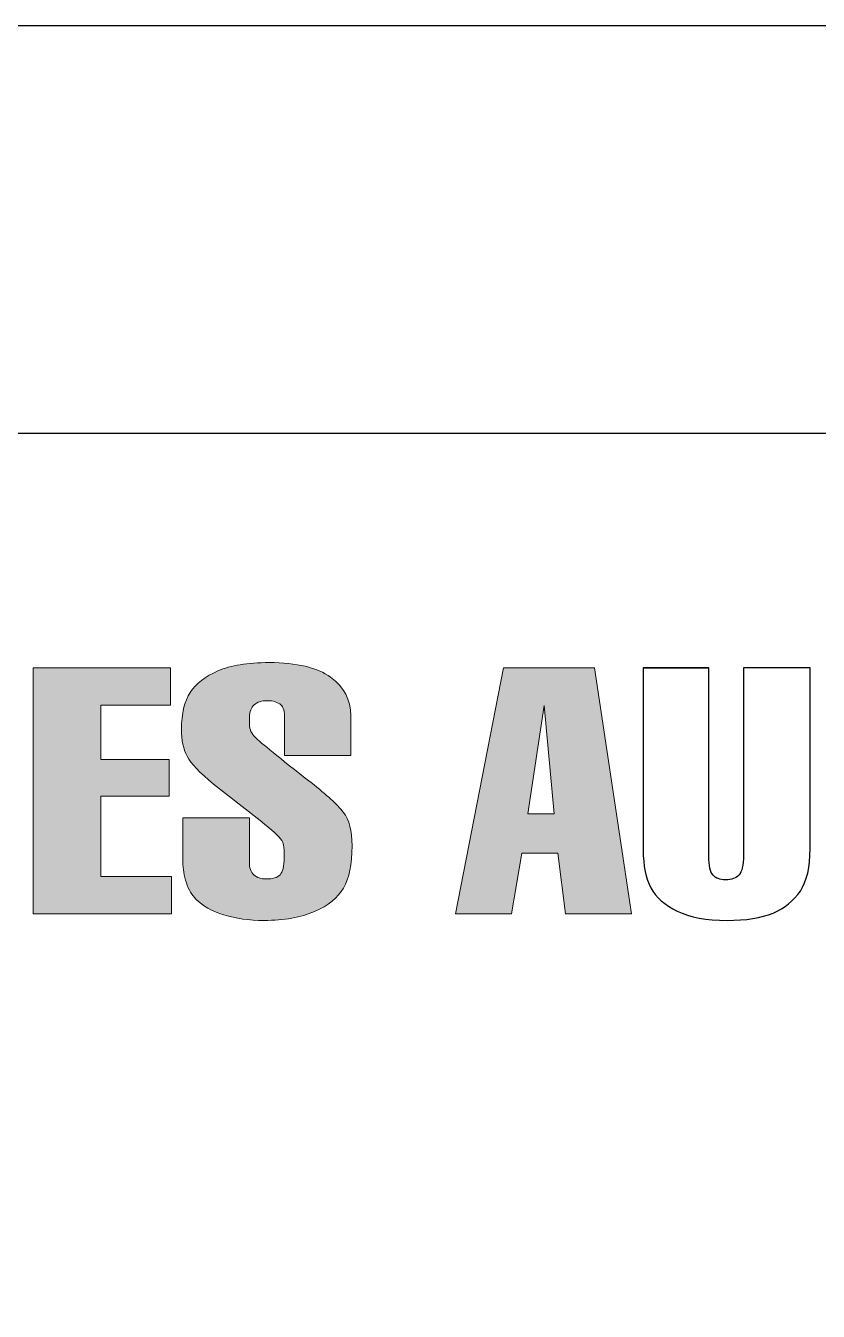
# Model space of a CAD drawing. Header units: millimetres. Extents: x -179594 to 13478, y -20517 to 22627.
# Drawn here: x 9717.6 to 9758.1, y 4382.7 to 4448.3 of the extents above; entities that cross this region are included whole.
import ezdxf

# ---------------------------------------------------------------- set-up
doc = ezdxf.new("R2010")
doc.units = ezdxf.units.MM
doc.header["$MEASUREMENT"] = 0
doc.layers.get('0').update_dxf_attribs({"lineweight": 25})

msp = doc.modelspace()

# ---------------------------------------------------------------- hatches: boundary and pattern name
h = msp.add_hatch(color=256)
edge = h.paths.add_edge_path()
edge.add_spline(control_points=[(9718.012, 4402.964), (9718.012, 4402.964), (9725.074, 4402.964), (9725.074, 4402.964), (9725.074, 4402.964), (9725.074, 4402.964), (9725.074, 4404.859), (9725.074, 4404.859), (9725.074, 4404.859), (9725.074, 4404.859), (9721.458, 4404.859), (9721.458, 4404.859), (9721.458, 4404.859), (9721.458, 4404.859), (9721.458, 4408.967), (9721.458, 4408.967), (9721.458, 4408.967), (9721.458, 4408.967), (9724.954, 4408.967), (9724.954, 4408.967), (9724.954, 4408.967), (9724.954, 4408.967), (9724.954, 4410.844), (9724.954, 4410.844), (9724.954, 4410.844), (9724.954, 4410.844), (9721.458, 4410.844), (9721.458, 4410.844), (9721.458, 4410.844), (9721.458, 4410.844), (9721.458, 4413.618), (9721.458, 4413.618), (9721.458, 4413.618), (9721.458, 4413.618), (9725.024, 4413.618), (9725.024, 4413.618), (9725.024, 4413.618), (9725.024, 4413.618), (9725.024, 4415.521), (9725.024, 4415.521), (9725.024, 4415.521), (9725.024, 4415.521), (9718.012, 4415.521), (9718.012, 4415.521), (9718.012, 4415.521), (9718.012, 4415.521), (9718.012, 4402.964), (9718.012, 4402.964)], knot_values=[0, 0, 0, 0, 0.083333, 0.083333, 0.083333, 0.083333, 0.166667, 0.166667, 0.166667, 0.166667, 0.25, 0.25, 0.25, 0.25, 0.333333, 0.333333, 0.333333, 0.333333, 0.416667, 0.416667, 0.416667, 0.416667, 0.5, 0.5, 0.5, 0.5, 0.583333, 0.583333, 0.583333, 0.583333, 0.666667, 0.666667, 0.666667, 0.666667, 0.75, 0.75, 0.75, 0.75, 0.833333, 0.833333, 0.833333, 0.833333, 0.916667, 0.916667, 0.916667, 0.916667, 1, 1, 1, 1], degree=3, periodic=0)
h = msp.add_hatch(color=256)
edge = h.paths.add_edge_path()
edge.add_spline(control_points=[(9734.227, 4411.051), (9734.227, 4411.051), (9730.85, 4411.051), (9730.85, 4411.051), (9730.85, 4411.051), (9730.85, 4411.051), (9730.85, 4412.946), (9730.85, 4412.946), (9730.85, 4412.946), (9730.85, 4412.946), (9730.85, 4412.946), (9730.85, 4412.946), (9730.85, 4412.946), (9730.85, 4413.29), (9730.787, 4413.517), (9730.661, 4413.626), (9730.661, 4413.626), (9730.502, 4413.77), (9730.266, 4413.842), (9729.954, 4413.842), (9729.954, 4413.842), (9729.668, 4413.842), (9729.448, 4413.771), (9729.292, 4413.631), (9729.292, 4413.631), (9729.136, 4413.49), (9729.058, 4413.285), (9729.058, 4413.015), (9729.058, 4413.015), (9729.058, 4413.015), (9729.058, 4412.61), (9729.058, 4412.61), (9729.058, 4412.61), (9729.058, 4412.375), (9729.154, 4412.162), (9729.347, 4411.973), (9729.347, 4411.973), (9729.612, 4411.708), (9730.565, 4410.936), (9732.205, 4409.656), (9732.205, 4409.656), (9733.002, 4409.036), (9733.55, 4408.533), (9733.848, 4408.149), (9733.848, 4408.149), (9734.147, 4407.764), (9734.296, 4407.193), (9734.296, 4406.435), (9734.296, 4406.435), (9734.296, 4405.487), (9734.152, 4404.767), (9733.863, 4404.273), (9733.863, 4404.273), (9733.574, 4403.779), (9733.08, 4403.38), (9732.379, 4403.076), (9732.379, 4403.076), (9731.679, 4402.772), (9730.821, 4402.619), (9729.805, 4402.619), (9729.805, 4402.619), (9729.041, 4402.619), (9728.356, 4402.714), (9727.748, 4402.903), (9727.748, 4402.903), (9727.14, 4403.093), (9726.664, 4403.36), (9726.319, 4403.704), (9726.319, 4403.704), (9726.113, 4403.905), (9725.95, 4404.185), (9725.831, 4404.544), (9725.831, 4404.544), (9725.711, 4404.903), (9725.652, 4405.255), (9725.652, 4405.599), (9725.652, 4405.599), (9725.652, 4405.599), (9725.652, 4407.864), (9725.652, 4407.864), (9725.652, 4407.864), (9725.652, 4407.864), (9729.048, 4407.864), (9729.048, 4407.864), (9729.048, 4407.864), (9729.048, 4407.864), (9729.048, 4405.599), (9729.048, 4405.599), (9729.048, 4405.599), (9729.048, 4405.306), (9729.124, 4405.09), (9729.277, 4404.949), (9729.277, 4404.949), (9729.429, 4404.808), (9729.645, 4404.738), (9729.924, 4404.738), (9729.924, 4404.738), (9730.249, 4404.738), (9730.48, 4404.808), (9730.616, 4404.949), (9730.616, 4404.949), (9730.752, 4405.09), (9730.821, 4405.387), (9730.821, 4405.84), (9730.821, 4405.84), (9730.821, 4405.84), (9730.821, 4406.211), (9730.821, 4406.211), (9730.821, 4406.211), (9730.821, 4406.4), (9730.781, 4406.564), (9730.701, 4406.702), (9730.701, 4406.702), (9730.581, 4406.897), (9730.216, 4407.236), (9729.605, 4407.718), (9729.605, 4407.718), (9729.605, 4407.718), (9727.215, 4409.587), (9727.215, 4409.587), (9727.215, 4409.587), (9726.505, 4410.167), (9726.055, 4410.639), (9725.866, 4411.004), (9725.866, 4411.004), (9725.676, 4411.368), (9725.582, 4411.826), (9725.582, 4412.377), (9725.582, 4412.377), (9725.582, 4413.181), (9725.729, 4413.81), (9726.025, 4414.264), (9726.025, 4414.264), (9726.32, 4414.717), (9726.793, 4415.085), (9727.444, 4415.366), (9727.444, 4415.366), (9728.095, 4415.647), (9728.965, 4415.788), (9730.054, 4415.788), (9730.054, 4415.788), (9731.468, 4415.788), (9732.517, 4415.538), (9733.201, 4415.039), (9733.201, 4415.039), (9733.885, 4414.539), (9734.227, 4413.89), (9734.227, 4413.092), (9734.227, 4413.092), (9734.227, 4413.092), (9734.227, 4411.051), (9734.227, 4411.051)], knot_values=[0, 0, 0, 0, 0.026316, 0.026316, 0.026316, 0.026316, 0.052632, 0.052632, 0.052632, 0.052632, 0.078947, 0.078947, 0.078947, 0.078947, 0.105263, 0.105263, 0.105263, 0.105263, 0.131579, 0.131579, 0.131579, 0.131579, 0.157895, 0.157895, 0.157895, 0.157895, 0.184211, 0.184211, 0.184211, 0.184211, 0.210526, 0.210526, 0.210526, 0.210526, 0.236842, 0.236842, 0.236842, 0.236842, 0.263158, 0.263158, 0.263158, 0.263158, 0.289474, 0.289474, 0.289474, 0.289474, 0.315789, 0.315789, 0.315789, 0.315789, 0.342105, 0.342105, 0.342105, 0.342105, 0.368421, 0.368421, 0.368421, 0.368421, 0.394737, 0.394737, 0.394737, 0.394737, 0.421053, 0.421053, 0.421053, 0.421053, 0.447368, 0.447368, 0.447368, 0.447368, 0.473684, 0.473684, 0.473684, 0.473684, 0.5, 0.5, 0.5, 0.5, 0.526316, 0.526316, 0.526316, 0.526316, 0.552632, 0.552632, 0.552632, 0.552632, 0.578947, 0.578947, 0.578947, 0.578947, 0.605263, 0.605263, 0.605263, 0.605263, 0.631579, 0.631579, 0.631579, 0.631579, 0.657895, 0.657895, 0.657895, 0.657895, 0.684211, 0.684211, 0.684211, 0.684211, 0.710526, 0.710526, 0.710526, 0.710526, 0.736842, 0.736842, 0.736842, 0.736842, 0.763158, 0.763158, 0.763158, 0.763158, 0.789474, 0.789474, 0.789474, 0.789474, 0.815789, 0.815789, 0.815789, 0.815789, 0.842105, 0.842105, 0.842105, 0.842105, 0.868421, 0.868421, 0.868421, 0.868421, 0.894737, 0.894737, 0.894737, 0.894737, 0.921053, 0.921053, 0.921053, 0.921053, 0.947368, 0.947368, 0.947368, 0.947368, 0.973684, 0.973684, 0.973684, 0.973684, 1, 1, 1, 1], degree=3, periodic=0)
h = msp.add_hatch(color=256)
edge = h.paths.add_edge_path()
edge.add_spline(control_points=[(9742.434, 4402.964), (9742.434, 4402.964), (9739.575, 4402.964), (9739.575, 4402.964), (9739.575, 4402.964), (9739.575, 4402.964), (9742.035, 4415.521), (9742.035, 4415.521), (9742.035, 4415.521), (9742.035, 4415.521), (9746.686, 4415.521), (9746.686, 4415.521), (9746.686, 4415.521), (9746.686, 4415.521), (9748.569, 4402.964), (9748.569, 4402.964), (9748.569, 4402.964), (9748.569, 4402.964), (9745.192, 4402.964), (9745.192, 4402.964), (9745.192, 4402.964), (9745.192, 4402.964), (9744.814, 4406.047), (9744.814, 4406.047), (9744.814, 4406.047), (9744.814, 4406.047), (9742.971, 4406.047), (9742.971, 4406.047), (9742.971, 4406.047), (9742.971, 4406.047), (9742.434, 4402.964), (9742.434, 4402.964)], knot_values=[0, 0, 0, 0, 0.125, 0.125, 0.125, 0.125, 0.25, 0.25, 0.25, 0.25, 0.375, 0.375, 0.375, 0.375, 0.5, 0.5, 0.5, 0.5, 0.625, 0.625, 0.625, 0.625, 0.75, 0.75, 0.75, 0.75, 0.875, 0.875, 0.875, 0.875, 1, 1, 1, 1], degree=3, periodic=0)
edge = h.paths.add_edge_path(flags=16)
edge.add_spline(control_points=[(9744.625, 4408.071), (9744.625, 4408.071), (9744.107, 4413.6), (9744.107, 4413.6), (9744.107, 4413.6), (9744.107, 4413.6), (9743.28, 4408.071), (9743.28, 4408.071), (9743.28, 4408.071), (9743.28, 4408.071), (9744.625, 4408.071), (9744.625, 4408.071)], knot_values=[0, 0, 0, 0, 0.333333, 0.333333, 0.333333, 0.333333, 0.666667, 0.666667, 0.666667, 0.666667, 1, 1, 1, 1], degree=3, periodic=0)
h = msp.add_hatch(color=256)
edge = h.paths.add_edge_path()
edge.add_spline(control_points=[(9752.523, 4415.521), (9752.523, 4415.521), (9752.523, 4405.901), (9752.523, 4405.901), (9752.523, 4405.901), (9752.523, 4405.901), (9752.523, 4405.901), (9752.523, 4405.901), (9752.523, 4405.901), (9752.523, 4405.407), (9752.592, 4405.082), (9752.732, 4404.927), (9752.732, 4404.927), (9752.871, 4404.772), (9753.087, 4404.695), (9753.379, 4404.695), (9753.379, 4404.695), (9753.685, 4404.695), (9753.912, 4404.777), (9754.061, 4404.94), (9754.061, 4404.94), (9754.211, 4405.104), (9754.286, 4405.438), (9754.286, 4405.944), (9754.286, 4405.944), (9754.286, 4405.944), (9754.286, 4415.521), (9754.286, 4415.521), (9754.286, 4415.521), (9754.286, 4415.521), (9757.692, 4415.521), (9757.692, 4415.521), (9757.692, 4415.521), (9757.692, 4415.521), (9757.692, 4406.288), (9757.692, 4406.288), (9757.692, 4406.288), (9757.692, 4405.341), (9757.526, 4404.619), (9757.194, 4404.122), (9757.194, 4404.122), (9756.862, 4403.625), (9756.397, 4403.251), (9755.8, 4402.998), (9755.8, 4402.998), (9755.202, 4402.746), (9754.418, 4402.619), (9753.449, 4402.619), (9753.449, 4402.619), (9752.393, 4402.619), (9751.545, 4402.777), (9750.904, 4403.093), (9750.904, 4403.093), (9750.263, 4403.409), (9749.814, 4403.805), (9749.555, 4404.282), (9749.555, 4404.282), (9749.296, 4404.764), (9749.166, 4405.407), (9749.166, 4406.211), (9749.166, 4406.211), (9749.166, 4406.211), (9749.166, 4415.521), (9749.166, 4415.521), (9749.166, 4415.521), (9749.166, 4415.521), (9752.523, 4415.521), (9752.523, 4415.521)], knot_values=[0, 0, 0, 0, 0.058824, 0.058824, 0.058824, 0.058824, 0.117647, 0.117647, 0.117647, 0.117647, 0.176471, 0.176471, 0.176471, 0.176471, 0.235294, 0.235294, 0.235294, 0.235294, 0.294118, 0.294118, 0.294118, 0.294118, 0.352941, 0.352941, 0.352941, 0.352941, 0.411765, 0.411765, 0.411765, 0.411765, 0.470588, 0.470588, 0.470588, 0.470588, 0.529412, 0.529412, 0.529412, 0.529412, 0.588235, 0.588235, 0.588235, 0.588235, 0.647059, 0.647059, 0.647059, 0.647059, 0.705882, 0.705882, 0.705882, 0.705882, 0.764706, 0.764706, 0.764706, 0.764706, 0.823529, 0.823529, 0.823529, 0.823529, 0.882353, 0.882353, 0.882353, 0.882353, 0.941176, 0.941176, 0.941176, 0.941176, 1, 1, 1, 1], degree=3, periodic=0)
edge = h.paths.add_edge_path(flags=16)
edge.add_spline(control_points=[(9752.523, 4415.521), (9752.523, 4415.521), (9752.523, 4405.901), (9752.523, 4405.901), (9752.523, 4405.901), (9752.523, 4405.901), (9752.523, 4405.901), (9752.523, 4405.901), (9752.523, 4405.901), (9752.523, 4405.407), (9752.592, 4405.082), (9752.732, 4404.927), (9752.732, 4404.927), (9752.871, 4404.772), (9753.087, 4404.695), (9753.379, 4404.695), (9753.379, 4404.695), (9753.685, 4404.695), (9753.912, 4404.777), (9754.061, 4404.94), (9754.061, 4404.94), (9754.211, 4405.104), (9754.286, 4405.438), (9754.286, 4405.944), (9754.286, 4405.944), (9754.286, 4405.944), (9754.286, 4415.521), (9754.286, 4415.521), (9754.286, 4415.521), (9754.286, 4415.521), (9757.692, 4415.521), (9757.692, 4415.521), (9757.692, 4415.521), (9757.692, 4415.521), (9757.692, 4406.288), (9757.692, 4406.288), (9757.692, 4406.288), (9757.692, 4405.341), (9757.526, 4404.619), (9757.194, 4404.122), (9757.194, 4404.122), (9756.862, 4403.625), (9756.397, 4403.251), (9755.8, 4402.998), (9755.8, 4402.998), (9755.202, 4402.746), (9754.418, 4402.619), (9753.449, 4402.619), (9753.449, 4402.619), (9752.393, 4402.619), (9751.545, 4402.777), (9750.904, 4403.093), (9750.904, 4403.093), (9750.263, 4403.409), (9749.814, 4403.805), (9749.555, 4404.282), (9749.555, 4404.282), (9749.296, 4404.764), (9749.166, 4405.407), (9749.166, 4406.211), (9749.166, 4406.211), (9749.166, 4406.211), (9749.166, 4415.521), (9749.166, 4415.521)], knot_values=[0, 0, 0, 0, 0.0625, 0.0625, 0.0625, 0.0625, 0.125, 0.125, 0.125, 0.125, 0.1875, 0.1875, 0.1875, 0.1875, 0.25, 0.25, 0.25, 0.25, 0.3125, 0.3125, 0.3125, 0.3125, 0.375, 0.375, 0.375, 0.375, 0.4375, 0.4375, 0.4375, 0.4375, 0.5, 0.5, 0.5, 0.5, 0.5625, 0.5625, 0.5625, 0.5625, 0.625, 0.625, 0.625, 0.625, 0.6875, 0.6875, 0.6875, 0.6875, 0.75, 0.75, 0.75, 0.75, 0.8125, 0.8125, 0.8125, 0.8125, 0.875, 0.875, 0.875, 0.875, 0.9375, 0.9375, 0.9375, 0.9375, 1, 1, 1, 1], degree=3, periodic=0)

# ---------------------------------------------------------------- linework, layer by layer
msp.add_lwpolyline([(9500.963, 4228.319), (10250.963, 4228.319), (10250.963, 4448.319), (9500.963, 4448.319), (9500.963, 4228.319)], close=True)
at = {"color": 0}
msp.add_open_spline([(9948.504, 4448.319), (9948.504, 4448.319), (9941.59, 4427.49), (9898.745, 4427.49), (9898.745, 4427.49), (9898.745, 4427.49), (9691.973, 4427.49), (9691.973, 4427.49)], degree=3, knots=[0.1428571, 0.1428571, 0.1428571, 0.1428571, 0.2857143, 0.2857143, 0.2857143, 0.2857143, 0.4285714, 0.4285714, 0.4285714, 0.4285714], dxfattribs=at)
at = {"lineweight": 5}
for points, knots in [([(9718.012, 4402.964), (9718.012, 4402.964), (9725.074, 4402.964), (9725.074, 4402.964), (9725.074, 4402.964), (9725.074, 4402.964), (9725.074, 4404.859), (9725.074, 4404.859), (9725.074, 4404.859), (9725.074, 4404.859), (9721.458, 4404.859), (9721.458, 4404.859), (9721.458, 4404.859), (9721.458, 4404.859), (9721.458, 4408.967), (9721.458, 4408.967), (9721.458, 4408.967), (9721.458, 4408.967), (9724.954, 4408.967), (9724.954, 4408.967), (9724.954, 4408.967), (9724.954, 4408.967), (9724.954, 4410.844), (9724.954, 4410.844), (9724.954, 4410.844), (9724.954, 4410.844), (9721.458, 4410.844), (9721.458, 4410.844), (9721.458, 4410.844), (9721.458, 4410.844), (9721.458, 4413.618), (9721.458, 4413.618), (9721.458, 4413.618), (9721.458, 4413.618), (9725.024, 4413.618), (9725.024, 4413.618), (9725.024, 4413.618), (9725.024, 4413.618), (9725.024, 4415.521), (9725.024, 4415.521), (9725.024, 4415.521), (9725.024, 4415.521), (9718.012, 4415.521), (9718.012, 4415.521), (9718.012, 4415.521), (9718.012, 4415.521), (9718.012, 4402.964), (9718.012, 4402.964)], [0, 0, 0, 0, 0.083333, 0.083333, 0.083333, 0.083333, 0.166667, 0.166667, 0.166667, 0.166667, 0.25, 0.25, 0.25, 0.25, 0.333333, 0.333333, 0.333333, 0.333333, 0.416667, 0.416667, 0.416667, 0.416667, 0.5, 0.5, 0.5, 0.5, 0.583333, 0.583333, 0.583333, 0.583333, 0.666667, 0.666667, 0.666667, 0.666667, 0.75, 0.75, 0.75, 0.75, 0.833333, 0.833333, 0.833333, 0.833333, 0.916667, 0.916667, 0.916667, 0.916667, 1, 1, 1, 1]), ([(9734.227, 4411.051), (9734.227, 4411.051), (9730.85, 4411.051), (9730.85, 4411.051), (9730.85, 4411.051), (9730.85, 4411.051), (9730.85, 4412.946), (9730.85, 4412.946), (9730.85, 4412.946), (9730.85, 4412.946), (9730.85, 4412.946), (9730.85, 4412.946), (9730.85, 4412.946), (9730.85, 4413.29), (9730.787, 4413.517), (9730.661, 4413.626), (9730.661, 4413.626), (9730.502, 4413.77), (9730.266, 4413.842), (9729.954, 4413.842), (9729.954, 4413.842), (9729.668, 4413.842), (9729.448, 4413.771), (9729.292, 4413.631), (9729.292, 4413.631), (9729.136, 4413.49), (9729.058, 4413.285), (9729.058, 4413.015), (9729.058, 4413.015), (9729.058, 4413.015), (9729.058, 4412.61), (9729.058, 4412.61), (9729.058, 4412.61), (9729.058, 4412.375), (9729.154, 4412.162), (9729.347, 4411.973), (9729.347, 4411.973), (9729.612, 4411.708), (9730.565, 4410.936), (9732.205, 4409.656), (9732.205, 4409.656), (9733.002, 4409.036), (9733.55, 4408.533), (9733.848, 4408.149), (9733.848, 4408.149), (9734.147, 4407.764), (9734.296, 4407.193), (9734.296, 4406.435), (9734.296, 4406.435), (9734.296, 4405.487), (9734.152, 4404.767), (9733.863, 4404.273), (9733.863, 4404.273), (9733.574, 4403.779), (9733.08, 4403.38), (9732.379, 4403.076), (9732.379, 4403.076), (9731.679, 4402.772), (9730.821, 4402.619), (9729.805, 4402.619), (9729.805, 4402.619), (9729.041, 4402.619), (9728.356, 4402.714), (9727.748, 4402.903), (9727.748, 4402.903), (9727.14, 4403.093), (9726.664, 4403.36), (9726.319, 4403.704), (9726.319, 4403.704), (9726.113, 4403.905), (9725.95, 4404.185), (9725.831, 4404.544), (9725.831, 4404.544), (9725.711, 4404.903), (9725.652, 4405.255), (9725.652, 4405.599), (9725.652, 4405.599), (9725.652, 4405.599), (9725.652, 4407.864), (9725.652, 4407.864), (9725.652, 4407.864), (9725.652, 4407.864), (9729.048, 4407.864), (9729.048, 4407.864), (9729.048, 4407.864), (9729.048, 4407.864), (9729.048, 4405.599), (9729.048, 4405.599), (9729.048, 4405.599), (9729.048, 4405.306), (9729.124, 4405.09), (9729.277, 4404.949), (9729.277, 4404.949), (9729.429, 4404.808), (9729.645, 4404.738), (9729.924, 4404.738), (9729.924, 4404.738), (9730.249, 4404.738), (9730.48, 4404.808), (9730.616, 4404.949), (9730.616, 4404.949), (9730.752, 4405.09), (9730.821, 4405.387), (9730.821, 4405.84), (9730.821, 4405.84), (9730.821, 4405.84), (9730.821, 4406.211), (9730.821, 4406.211), (9730.821, 4406.211), (9730.821, 4406.4), (9730.781, 4406.564), (9730.701, 4406.702), (9730.701, 4406.702), (9730.581, 4406.897), (9730.216, 4407.236), (9729.605, 4407.718), (9729.605, 4407.718), (9729.605, 4407.718), (9727.215, 4409.587), (9727.215, 4409.587), (9727.215, 4409.587), (9726.505, 4410.167), (9726.055, 4410.639), (9725.866, 4411.004), (9725.866, 4411.004), (9725.676, 4411.368), (9725.582, 4411.826), (9725.582, 4412.377), (9725.582, 4412.377), (9725.582, 4413.181), (9725.729, 4413.81), (9726.025, 4414.264), (9726.025, 4414.264), (9726.32, 4414.717), (9726.793, 4415.085), (9727.444, 4415.366), (9727.444, 4415.366), (9728.095, 4415.647), (9728.965, 4415.788), (9730.054, 4415.788), (9730.054, 4415.788), (9731.468, 4415.788), (9732.517, 4415.538), (9733.201, 4415.039), (9733.201, 4415.039), (9733.885, 4414.539), (9734.227, 4413.89), (9734.227, 4413.092), (9734.227, 4413.092), (9734.227, 4413.092), (9734.227, 4411.051), (9734.227, 4411.051)], [0, 0, 0, 0, 0.026316, 0.026316, 0.026316, 0.026316, 0.052632, 0.052632, 0.052632, 0.052632, 0.078947, 0.078947, 0.078947, 0.078947, 0.105263, 0.105263, 0.105263, 0.105263, 0.131579, 0.131579, 0.131579, 0.131579, 0.157895, 0.157895, 0.157895, 0.157895, 0.184211, 0.184211, 0.184211, 0.184211, 0.210526, 0.210526, 0.210526, 0.210526, 0.236842, 0.236842, 0.236842, 0.236842, 0.263158, 0.263158, 0.263158, 0.263158, 0.289474, 0.289474, 0.289474, 0.289474, 0.315789, 0.315789, 0.315789, 0.315789, 0.342105, 0.342105, 0.342105, 0.342105, 0.368421, 0.368421, 0.368421, 0.368421, 0.394737, 0.394737, 0.394737, 0.394737, 0.421053, 0.421053, 0.421053, 0.421053, 0.447368, 0.447368, 0.447368, 0.447368, 0.473684, 0.473684, 0.473684, 0.473684, 0.5, 0.5, 0.5, 0.5, 0.526316, 0.526316, 0.526316, 0.526316, 0.552632, 0.552632, 0.552632, 0.552632, 0.578947, 0.578947, 0.578947, 0.578947, 0.605263, 0.605263, 0.605263, 0.605263, 0.631579, 0.631579, 0.631579, 0.631579, 0.657895, 0.657895, 0.657895, 0.657895, 0.684211, 0.684211, 0.684211, 0.684211, 0.710526, 0.710526, 0.710526, 0.710526, 0.736842, 0.736842, 0.736842, 0.736842, 0.763158, 0.763158, 0.763158, 0.763158, 0.789474, 0.789474, 0.789474, 0.789474, 0.815789, 0.815789, 0.815789, 0.815789, 0.842105, 0.842105, 0.842105, 0.842105, 0.868421, 0.868421, 0.868421, 0.868421, 0.894737, 0.894737, 0.894737, 0.894737, 0.921053, 0.921053, 0.921053, 0.921053, 0.947368, 0.947368, 0.947368, 0.947368, 0.973684, 0.973684, 0.973684, 0.973684, 1, 1, 1, 1]), ([(9742.434, 4402.964), (9742.434, 4402.964), (9739.575, 4402.964), (9739.575, 4402.964), (9739.575, 4402.964), (9739.575, 4402.964), (9742.035, 4415.521), (9742.035, 4415.521), (9742.035, 4415.521), (9742.035, 4415.521), (9746.686, 4415.521), (9746.686, 4415.521), (9746.686, 4415.521), (9746.686, 4415.521), (9748.569, 4402.964), (9748.569, 4402.964), (9748.569, 4402.964), (9748.569, 4402.964), (9745.192, 4402.964), (9745.192, 4402.964), (9745.192, 4402.964), (9745.192, 4402.964), (9744.814, 4406.047), (9744.814, 4406.047), (9744.814, 4406.047), (9744.814, 4406.047), (9742.971, 4406.047), (9742.971, 4406.047), (9742.971, 4406.047), (9742.971, 4406.047), (9742.434, 4402.964), (9742.434, 4402.964)], [0, 0, 0, 0, 0.125, 0.125, 0.125, 0.125, 0.25, 0.25, 0.25, 0.25, 0.375, 0.375, 0.375, 0.375, 0.5, 0.5, 0.5, 0.5, 0.625, 0.625, 0.625, 0.625, 0.75, 0.75, 0.75, 0.75, 0.875, 0.875, 0.875, 0.875, 1, 1, 1, 1]), ([(9752.523, 4415.521), (9752.523, 4415.521), (9752.523, 4405.901), (9752.523, 4405.901), (9752.523, 4405.901), (9752.523, 4405.901), (9752.523, 4405.901), (9752.523, 4405.901), (9752.523, 4405.901), (9752.523, 4405.407), (9752.592, 4405.082), (9752.732, 4404.927), (9752.732, 4404.927), (9752.871, 4404.772), (9753.087, 4404.695), (9753.379, 4404.695), (9753.379, 4404.695), (9753.685, 4404.695), (9753.912, 4404.777), (9754.061, 4404.94), (9754.061, 4404.94), (9754.211, 4405.104), (9754.286, 4405.438), (9754.286, 4405.944), (9754.286, 4405.944), (9754.286, 4405.944), (9754.286, 4415.521), (9754.286, 4415.521), (9754.286, 4415.521), (9754.286, 4415.521), (9757.692, 4415.521), (9757.692, 4415.521), (9757.692, 4415.521), (9757.692, 4415.521), (9757.692, 4406.288), (9757.692, 4406.288), (9757.692, 4406.288), (9757.692, 4405.341), (9757.526, 4404.619), (9757.194, 4404.122), (9757.194, 4404.122), (9756.862, 4403.625), (9756.397, 4403.251), (9755.8, 4402.998), (9755.8, 4402.998), (9755.202, 4402.746), (9754.418, 4402.619), (9753.449, 4402.619), (9753.449, 4402.619), (9752.393, 4402.619), (9751.545, 4402.777), (9750.904, 4403.093), (9750.904, 4403.093), (9750.263, 4403.409), (9749.814, 4403.805), (9749.555, 4404.282), (9749.555, 4404.282), (9749.296, 4404.764), (9749.166, 4405.407), (9749.166, 4406.211), (9749.166, 4406.211), (9749.166, 4406.211), (9749.166, 4415.521), (9749.166, 4415.521)], [0, 0, 0, 0, 0.0625, 0.0625, 0.0625, 0.0625, 0.125, 0.125, 0.125, 0.125, 0.1875, 0.1875, 0.1875, 0.1875, 0.25, 0.25, 0.25, 0.25, 0.3125, 0.3125, 0.3125, 0.3125, 0.375, 0.375, 0.375, 0.375, 0.4375, 0.4375, 0.4375, 0.4375, 0.5, 0.5, 0.5, 0.5, 0.5625, 0.5625, 0.5625, 0.5625, 0.625, 0.625, 0.625, 0.625, 0.6875, 0.6875, 0.6875, 0.6875, 0.75, 0.75, 0.75, 0.75, 0.8125, 0.8125, 0.8125, 0.8125, 0.875, 0.875, 0.875, 0.875, 0.9375, 0.9375, 0.9375, 0.9375, 1, 1, 1, 1]), ([(9744.625, 4408.071), (9744.625, 4408.071), (9744.107, 4413.6), (9744.107, 4413.6), (9744.107, 4413.6), (9744.107, 4413.6), (9743.28, 4408.071), (9743.28, 4408.071), (9743.28, 4408.071), (9743.28, 4408.071), (9744.625, 4408.071), (9744.625, 4408.071)], [0, 0, 0, 0, 0.333333, 0.333333, 0.333333, 0.333333, 0.666667, 0.666667, 0.666667, 0.666667, 1, 1, 1, 1])]:
    msp.add_open_spline(points, degree=3, knots=knots, dxfattribs=at)
for points in [[(9749.166, 4415.521), (9749.166, 4415.521), (9752.523, 4415.521), (9752.523, 4415.521)], [(9734.227, 4411.051), (9734.227, 4411.051), (9730.85, 4411.051), (9730.85, 4411.051)]]:
    msp.add_open_spline(points, degree=3, dxfattribs=at)
msp.add_open_spline([(9752.523, 4415.521), (9752.523, 4415.521), (9752.523, 4405.901), (9752.523, 4405.901), (9752.523, 4405.901), (9752.523, 4405.901), (9752.523, 4405.901), (9752.523, 4405.901), (9752.523, 4405.901), (9752.523, 4405.407), (9752.592, 4405.082), (9752.732, 4404.927), (9752.732, 4404.927), (9752.871, 4404.772), (9753.087, 4404.695), (9753.379, 4404.695), (9753.379, 4404.695), (9753.685, 4404.695), (9753.912, 4404.777), (9754.061, 4404.94), (9754.061, 4404.94), (9754.211, 4405.104), (9754.286, 4405.438), (9754.286, 4405.944), (9754.286, 4405.944), (9754.286, 4405.944), (9754.286, 4415.521), (9754.286, 4415.521), (9754.286, 4415.521), (9754.286, 4415.521), (9757.692, 4415.521), (9757.692, 4415.521), (9757.692, 4415.521), (9757.692, 4415.521), (9757.692, 4406.288), (9757.692, 4406.288), (9757.692, 4406.288), (9757.692, 4405.341), (9757.526, 4404.619), (9757.194, 4404.122), (9757.194, 4404.122), (9756.862, 4403.625), (9756.397, 4403.251), (9755.8, 4402.998), (9755.8, 4402.998), (9755.202, 4402.746), (9754.418, 4402.619), (9753.449, 4402.619), (9753.449, 4402.619), (9752.393, 4402.619), (9751.545, 4402.777), (9750.904, 4403.093), (9750.904, 4403.093), (9750.263, 4403.409), (9749.814, 4403.805), (9749.555, 4404.282), (9749.555, 4404.282), (9749.296, 4404.764), (9749.166, 4405.407), (9749.166, 4406.211), (9749.166, 4406.211), (9749.166, 4406.211), (9749.166, 4415.521), (9749.166, 4415.521), (9749.166, 4415.521), (9749.166, 4415.521), (9752.523, 4415.521), (9752.523, 4415.521)], degree=3, knots=[0, 0, 0, 0, 0.058824, 0.058824, 0.058824, 0.058824, 0.117647, 0.117647, 0.117647, 0.117647, 0.176471, 0.176471, 0.176471, 0.176471, 0.235294, 0.235294, 0.235294, 0.235294, 0.294118, 0.294118, 0.294118, 0.294118, 0.352941, 0.352941, 0.352941, 0.352941, 0.411765, 0.411765, 0.411765, 0.411765, 0.470588, 0.470588, 0.470588, 0.470588, 0.529412, 0.529412, 0.529412, 0.529412, 0.588235, 0.588235, 0.588235, 0.588235, 0.647059, 0.647059, 0.647059, 0.647059, 0.705882, 0.705882, 0.705882, 0.705882, 0.764706, 0.764706, 0.764706, 0.764706, 0.823529, 0.823529, 0.823529, 0.823529, 0.882353, 0.882353, 0.882353, 0.882353, 0.941176, 0.941176, 0.941176, 0.941176, 1, 1, 1, 1])
msp.add_open_spline([(9749.166, 4415.521), (9749.166, 4415.521), (9752.523, 4415.521), (9752.523, 4415.521)], degree=3)

doc.saveas('drawing.dxf')
